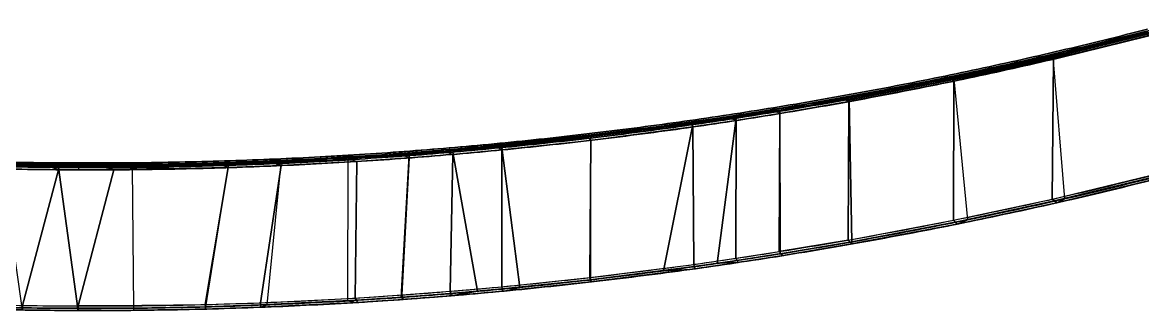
# Model space of a CAD drawing. Extents: x -208 to 220, y -49 to -19.
# Drawn here: x 1.3 to 74.6, y -49.4 to -30.5 of the extents above; entities that cross this region are included whole.
import ezdxf

# ---------------------------------------------------------------- set-up
doc = ezdxf.new("R2010")
doc.units = 0
doc.header["$MEASUREMENT"] = 0
doc.layers.add('IGES level 0', color=253, linetype='Continuous')

msp = doc.modelspace()

# ---------------------------------------------------------------- linework, layer by layer
at = {"extrusion": (-0.003144, -0.99987, 0.015831)}
for p, q in [((68.492, -32.76, -5.473), (68.079, -32.762, -5.261)), ((68.724, -32.925, -5.559), (68.492, -32.76, -5.473)), ((62.044, -34.178, -5.453), (61.684, -34.159, -5.241)), ((62.222, -34.359, -5.538), (62.044, -34.178, -5.453)), ((55.052, -35.534, -5.433), (54.246, -35.586, -5.22)), ((50.853, -36.475, -5.507), (50.514, -36.315, -5.422)), ((45.054, -37.152, -5.41), (44.661, -37.115, -5.199)), ((45.169, -37.351, -5.495), (45.054, -37.152, -5.41)), ((47.563, -36.781, -5.416), (47.137, -36.753, -5.204)), ((47.995, -36.931, -5.501), (47.563, -36.781, -5.416)), ((38.306, -38.033, -5.398), (37.643, -38.018, -5.187)), ((38.488, -38.226, -5.483), (38.306, -38.033, -5.398)), ((32.347, -38.671, -5.39), (31.456, -38.663, -5.178)), ((32.677, -38.853, -5.475), (32.347, -38.671, -5.39)), ((22.573, -39.436, -5.381), (21.568, -39.403, -5.169)), ((23.195, -39.611, -5.466), (22.573, -39.436, -5.381)), ((26.627, -39.375, -5.468), (26.195, -39.193, -5.383)), ((28.977, -38.974, -5.386), (28.015, -38.961, -5.174)), ((29.472, -39.146, -5.471), (28.977, -38.974, -5.386)), ((3.055, -39.926, -5.378), (1.633, -39.817, -5.168)), ((3.708, -40.145, -5.463), (3.055, -39.926, -5.378)), ((6.495, -39.94, -5.377), (5.007, -39.848, -5.167)), ((7.321, -40.15, -5.461), (6.495, -39.94, -5.377)), ((10.491, -39.902, -5.377), (8.931, -39.832, -5.166)), ((11.025, -40.106, -5.461), (10.491, -39.902, -5.377)), ((14.202, -39.815, -5.377), (13.038, -39.756, -5.166)), ((14.794, -40.01, -5.462), (14.202, -39.815, -5.377)), ((17.639, -39.69, -5.378), (16.491, -39.645, -5.167)), ((18.249, -39.877, -5.463), (17.639, -39.69, -5.378)), ((68.648, -42.072, -5.414), (68.943, -42.308, -5.11)), ((62.447, -43.698, -5.09), (62.205, -43.445, -5.394)), ((55.555, -45, -5.071), (55.315, -44.743, -5.375)), ((47.972, -45.935, -5.358), (48.129, -46.21, -5.054)), ((51.056, -45.757, -5.06), (50.804, -45.498, -5.365)), ((45.222, -46.331, -5.353), (45.29, -46.619, -5.048)), ((38.421, -47.193, -5.341), (38.498, -47.481, -5.037)), ((29.311, -48.09, -5.33), (29.367, -48.382, -5.025)), ((32.669, -47.793, -5.333), (32.75, -48.083, -5.029)), ((4.977, -49.346, -5.016), (4.978, -49.051, -5.321)), ((8.633, -49.335, -5.016), (8.622, -49.04, -5.32)), ((16.926, -49.134, -5.016), (16.906, -48.84, -5.321)), ((23.091, -48.534, -5.324), (23.248, -48.813, -5.02)), ((26.14, -48.333, -5.327), (26.231, -48.623, -5.022))]:
    msp.add_line(p, q, dxfattribs=at)
for points in [[(76.801, -30.706, -5.504), (76.338, -30.729, -5.291), (68.079, -32.762, -5.261), (68.492, -32.76, -5.473)], [(76.927, -30.784, -5.546), (76.801, -30.706, -5.504), (68.492, -32.76, -5.473), (68.608, -32.843, -5.516)], [(77.256, -40.156, 3.759), (69.481, -42.045, 3.787), (68.721, -32.775, 3.94), (77.051, -30.712, 3.91)], [(68.973, -32.81, -5.26), (77.292, -30.798, -5.29), (77.29, -30.657, 3.609), (69.511, -32.546, 3.637)], [(77.053, -30.862, -5.589), (76.927, -30.784, -5.546), (68.608, -32.843, -5.516), (68.724, -32.925, -5.559)], [(68.648, -42.072, -5.414), (77.191, -40.01, -5.444), (77.053, -30.862, -5.589), (68.724, -32.925, -5.559)], [(68.492, -32.76, -5.473), (68.079, -32.762, -5.261), (61.684, -34.159, -5.241), (62.044, -34.178, -5.453)], [(68.608, -32.843, -5.516), (68.492, -32.76, -5.473), (62.044, -34.178, -5.453), (62.133, -34.268, -5.495)], [(68.724, -32.925, -5.559), (68.608, -32.843, -5.516), (62.133, -34.268, -5.495), (62.222, -34.359, -5.538)], [(62.205, -43.445, -5.394), (68.648, -42.072, -5.414), (68.724, -32.925, -5.559), (62.222, -34.359, -5.538)], [(62.222, -34.359, -5.538), (62.205, -43.445, -5.394), (68.648, -42.072, -5.414), (68.724, -32.925, -5.559)], [(68.721, -32.775, 3.94), (62.219, -34.208, 3.961), (63.11, -43.422, 3.807), (69.481, -42.045, 3.787)], [(62.476, -34.199, -5.24), (68.973, -32.81, -5.26), (69.511, -32.546, 3.637), (63.139, -33.923, 3.657)], [(62.133, -34.268, -5.495), (62.044, -34.178, -5.453), (55.052, -35.534, -5.433), (55.215, -35.613, -5.476)], [(55.315, -44.743, -5.375), (62.205, -43.445, -5.394), (62.222, -34.359, -5.538), (55.347, -35.697, -5.518)], [(63.11, -43.422, 3.807), (55.552, -44.86, 3.828), (55.374, -35.542, 3.98), (62.219, -34.208, 3.961)], [(55.585, -35.502, -5.221), (62.476, -34.199, -5.24), (63.139, -33.923, 3.657), (55.582, -35.361, 3.677)], [(50.804, -45.498, -5.365), (55.315, -44.743, -5.375), (55.347, -35.697, -5.518), (50.853, -36.475, -5.507)], [(55.551, -44.86, 3.828), (50.862, -45.647, 3.839), (50.85, -36.325, 3.991), (55.374, -35.542, 3.98)], [(51.086, -36.258, -5.211), (55.585, -35.502, -5.221), (55.582, -35.361, 3.677), (50.892, -36.148, 3.689)], [(50.862, -45.647, 3.839), (46.757, -46.27, 3.848), (47.993, -36.78, 3.998), (50.85, -36.325, 3.991)], [(46.787, -36.771, 3.697), (50.892, -36.148, 3.689), (51.086, -36.258, -5.211), (48.159, -36.711, -5.204)], [(50.514, -36.315, -5.422), (50.105, -36.289, -5.211), (47.137, -36.753, -5.204), (47.563, -36.781, -5.416)], [(47.972, -45.935, -5.358), (50.804, -45.498, -5.365), (50.853, -36.475, -5.507), (47.995, -36.931, -5.501)], [(47.972, -45.935, -5.358), (50.804, -45.498, -5.365), (50.853, -36.475, -5.507), (47.995, -36.931, -5.501)], [(43.255, -46.754, 3.854), (38.496, -47.34, 3.862), (38.486, -38.076, 4.016), (45.166, -37.2, 4.004)], [(38.526, -37.842, 3.712), (43.285, -37.255, 3.704), (45.32, -37.12, -5.199), (38.528, -37.983, -5.187)], [(46.757, -46.27, 3.848), (43.255, -46.754, 3.854), (45.166, -37.2, 4.004), (47.993, -36.78, 3.998)], [(45.32, -37.12, -5.199), (48.159, -36.711, -5.204), (46.787, -36.771, 3.697), (43.285, -37.255, 3.704)], [(47.563, -36.781, -5.416), (47.137, -36.753, -5.204), (44.661, -37.115, -5.199), (45.054, -37.152, -5.41)], [(45.222, -46.331, -5.353), (47.972, -45.935, -5.358), (47.995, -36.931, -5.501), (45.169, -37.351, -5.495)], [(38.306, -38.033, -5.398), (37.643, -38.018, -5.187), (31.456, -38.663, -5.178), (32.347, -38.671, -5.39)], [(33.876, -38.337, 3.718), (38.526, -37.842, 3.712), (38.528, -37.983, -5.187), (32.779, -38.584, -5.179)], [(38.421, -47.193, -5.341), (45.222, -46.331, -5.353), (45.169, -37.351, -5.495), (38.488, -38.226, -5.483)], [(26.26, -39.124, -5.172), (29.396, -38.883, -5.175), (31.122, -38.594, 3.722), (26.124, -38.992, 3.727)], [(29.396, -38.883, -5.175), (32.779, -38.584, -5.179), (33.876, -38.337, 3.718), (31.122, -38.594, 3.722)], [(32.674, -38.703, 4.024), (29.469, -38.996, 4.028), (31.092, -48.093, 3.872), (33.846, -47.836, 3.869)], [(32.669, -47.793, -5.333), (38.421, -47.193, -5.341), (38.488, -38.226, -5.483), (32.677, -38.853, -5.475)], [(38.486, -38.076, 4.016), (32.674, -38.703, 4.024), (33.846, -47.836, 3.869), (38.496, -47.34, 3.862)], [(13.348, -39.752, -5.166), (16.955, -39.636, -5.167), (17.369, -39.478, 3.732), (13.345, -39.611, 3.733)], [(17.369, -39.478, 3.732), (22.624, -39.219, 3.729), (23.278, -39.314, -5.17), (16.955, -39.636, -5.167)], [(22.598, -48.718, 3.829), (17.339, -48.977, 3.882), (18.246, -39.727, 4.036), (22.624, -39.413, 3.732)], [(23.195, -39.611, -5.466), (22.884, -39.524, -5.423), (17.944, -39.784, -5.42), (18.249, -39.877, -5.463)], [(26.624, -39.224, 4.03), (22.624, -39.413, 3.732), (22.595, -48.718, 3.87), (26.094, -48.491, 3.876)], [(23.278, -39.314, -5.17), (26.26, -39.124, -5.172), (26.124, -38.992, 3.727), (22.624, -39.219, 3.729)], [(23.091, -48.534, -5.324), (26.14, -48.333, -5.327), (26.627, -39.375, -5.468), (23.195, -39.611, -5.466)], [(29.469, -38.996, 4.028), (26.624, -39.224, 4.03), (26.094, -48.491, 3.876), (31.092, -48.093, 3.872)], [(26.14, -48.333, -5.327), (29.311, -48.09, -5.33), (29.472, -39.146, -5.471), (26.627, -39.375, -5.468)], [(29.311, -48.09, -5.33), (32.669, -47.793, -5.333), (32.677, -38.853, -5.475), (29.472, -39.146, -5.471)], [(-1.976, -48.945, -5.325), (1.347, -49.017, -5.323), (3.708, -40.145, -5.463), (-0.006, -40.091, -5.464)], [(3.705, -39.995, 4.036), (-0.009, -39.941, 4.034), (1.299, -49.17, 3.881), (4.974, -49.206, 3.882)], [(1.332, -39.813, -5.168), (5.007, -39.848, -5.167), (5.004, -39.707, 3.732), (1.329, -39.672, 3.73)], [(1.347, -49.017, -5.323), (4.978, -49.051, -5.321), (7.321, -40.15, -5.461), (3.708, -40.145, -5.463)], [(8.544, -39.99, 4.038), (3.705, -39.995, 4.036), (4.974, -49.206, 3.882), (8.633, -49.194, 3.884)], [(7.321, -40.15, -5.461), (4.978, -49.051, -5.321), (13.298, -48.956, -5.32), (14.794, -40.01, -5.462)], [(5.007, -39.848, -5.167), (8.663, -39.836, -5.166), (8.663, -39.695, 3.733), (5.004, -39.707, 3.732)], [(10.758, -40.004, -5.419), (10.491, -39.902, -5.377), (6.495, -39.94, -5.377), (6.908, -40.045, -5.419)], [(13.316, -49.11, 3.884), (8.633, -49.194, 3.883), (8.544, -39.99, 4.038), (14.791, -39.86, 4.037)], [(8.663, -39.695, 3.733), (13.345, -39.611, 3.733), (13.348, -39.752, -5.166), (8.663, -39.836, -5.166)], [(13.298, -48.956, -5.32), (16.906, -48.84, -5.321), (18.249, -39.877, -5.463), (14.794, -40.01, -5.462)], [(18.246, -39.727, 4.036), (14.791, -39.86, 4.037), (13.316, -49.11, 3.883), (17.339, -48.977, 3.882)], [(16.906, -48.84, -5.321), (23.091, -48.534, -5.324), (23.195, -39.611, -5.466), (18.249, -39.877, -5.463)], [(68.796, -42.19, -5.262), (68.648, -42.072, -5.414), (77.191, -40.01, -5.444), (77.227, -40.153, -5.292)], [(68.943, -42.308, -5.11), (68.796, -42.19, -5.262), (77.227, -40.153, -5.292), (77.264, -40.296, -5.139)], [(68.943, -42.308, -5.11), (77.262, -40.296, -5.139), (77.26, -40.155, 3.759), (69.481, -42.045, 3.787)], [(62.326, -43.571, -5.242), (62.205, -43.445, -5.394), (68.648, -42.072, -5.414), (68.796, -42.19, -5.262)], [(62.447, -43.698, -5.09), (62.326, -43.571, -5.242), (68.796, -42.19, -5.262), (68.943, -42.308, -5.11)], [(62.447, -43.698, -5.09), (68.943, -42.308, -5.11), (69.481, -42.045, 3.787), (63.11, -43.422, 3.807)], [(55.435, -44.872, -5.223), (55.315, -44.743, -5.375), (62.205, -43.445, -5.394), (62.326, -43.571, -5.242)], [(55.555, -45, -5.071), (55.435, -44.872, -5.223), (62.326, -43.571, -5.242), (62.447, -43.698, -5.09)], [(55.555, -45, -5.071), (62.447, -43.698, -5.09), (63.11, -43.422, 3.807), (55.552, -44.86, 3.828)], [(55.435, -44.872, -5.223), (55.315, -44.743, -5.375), (50.804, -45.498, -5.365), (50.93, -45.628, -5.212)], [(51.056, -45.757, -5.06), (55.555, -45, -5.071), (55.552, -44.86, 3.828), (50.862, -45.647, 3.839)], [(51.056, -45.757, -5.06), (50.93, -45.628, -5.212), (55.435, -44.872, -5.223), (55.555, -45, -5.071)], [(45.256, -46.475, -5.201), (45.222, -46.331, -5.353), (47.972, -45.935, -5.358), (48.05, -46.072, -5.206)], [(45.29, -46.619, -5.048), (45.256, -46.475, -5.201), (48.05, -46.072, -5.206), (48.129, -46.21, -5.054)], [(46.757, -46.27, 3.848), (50.862, -45.647, 3.839), (51.056, -45.757, -5.06), (48.129, -46.21, -5.054)], [(48.05, -46.072, -5.206), (47.972, -45.935, -5.358), (50.804, -45.498, -5.365), (50.93, -45.628, -5.212)], [(48.129, -46.21, -5.054), (48.05, -46.072, -5.206), (50.93, -45.628, -5.212), (51.056, -45.757, -5.06)], [(38.46, -47.337, -5.189), (38.421, -47.193, -5.341), (45.222, -46.331, -5.353), (45.256, -46.475, -5.201)], [(38.501, -47.481, -5.037), (38.46, -47.337, -5.189), (45.256, -46.475, -5.201), (45.29, -46.619, -5.048)], [(38.496, -47.34, 3.862), (43.255, -46.754, 3.854), (45.29, -46.619, -5.048), (38.498, -47.481, -5.037)], [(45.29, -46.619, -5.048), (48.129, -46.21, -5.054), (46.757, -46.27, 3.848), (43.255, -46.754, 3.854)], [(32.71, -47.94, -5.179), (32.669, -47.793, -5.333), (38.421, -47.193, -5.341), (38.46, -47.337, -5.189)], [(32.75, -48.083, -5.029), (32.71, -47.94, -5.179), (38.46, -47.337, -5.189), (38.498, -47.481, -5.037)], [(33.846, -47.836, 3.869), (38.496, -47.34, 3.862), (38.498, -47.481, -5.037), (32.75, -48.083, -5.029)], [(26.231, -48.623, -5.022), (29.367, -48.382, -5.025), (31.092, -48.093, 3.872), (26.094, -48.491, 3.877)], [(29.311, -48.09, -5.33), (29.339, -48.236, -5.177), (26.185, -48.478, -5.174), (26.14, -48.333, -5.327)], [(26.231, -48.623, -5.022), (26.185, -48.478, -5.174), (29.339, -48.236, -5.177), (29.367, -48.382, -5.025)], [(29.339, -48.237, -5.176), (29.311, -48.09, -5.33), (32.669, -47.793, -5.333), (32.709, -47.938, -5.181)], [(29.367, -48.382, -5.025), (29.339, -48.236, -5.177), (32.709, -47.938, -5.181), (32.75, -48.083, -5.029)], [(29.367, -48.382, -5.025), (32.75, -48.083, -5.029), (33.846, -47.836, 3.869), (31.092, -48.093, 3.872)], [(-1.979, -49.092, -5.173), (-1.976, -48.945, -5.325), (1.347, -49.017, -5.323), (1.345, -49.164, -5.17)], [(1.345, -49.164, -5.17), (1.347, -49.017, -5.323), (4.978, -49.051, -5.321), (4.976, -49.199, -5.169)], [(4.978, -49.051, -5.321), (4.976, -49.199, -5.169), (8.632, -49.187, -5.168), (8.622, -49.04, -5.32)], [(8.632, -49.187, -5.168), (8.622, -49.039, -5.32), (13.298, -48.956, -5.32), (13.308, -49.104, -5.168)], [(13.308, -49.104, -5.168), (13.298, -48.956, -5.32), (16.906, -48.84, -5.321), (16.916, -48.987, -5.169)], [(13.318, -49.251, -5.016), (13.308, -49.104, -5.168), (16.916, -48.987, -5.169), (16.926, -49.134, -5.016)], [(13.318, -49.251, -5.016), (16.926, -49.134, -5.016), (17.339, -48.977, 3.882), (13.316, -49.11, 3.883)], [(16.916, -48.987, -5.169), (16.906, -48.84, -5.321), (23.091, -48.534, -5.324), (23.17, -48.673, -5.172)], [(16.926, -49.134, -5.016), (16.921, -48.987, -5.169), (23.17, -48.673, -5.172), (23.248, -48.813, -5.02)], [(17.339, -48.977, 3.882), (22.595, -48.718, 3.88), (23.248, -48.813, -5.02), (16.926, -49.134, -5.016)], [(23.248, -48.813, -5.02), (26.231, -48.623, -5.022), (26.094, -48.491, 3.877), (22.595, -48.718, 3.88)], [(23.17, -48.673, -5.172), (23.091, -48.534, -5.324), (26.14, -48.333, -5.327), (26.185, -48.478, -5.174)], [(23.248, -48.813, -5.02), (23.17, -48.673, -5.172), (26.185, -48.478, -5.174), (26.231, -48.623, -5.022)], [(1.345, -49.164, -5.17), (1.342, -49.312, -5.018), (-2.025, -49.239, -5.02), (-1.977, -49.092, -5.173)], [(1.302, -49.311, -5.018), (4.977, -49.346, -5.016), (4.974, -49.206, 3.882), (1.299, -49.17, 3.881)], [(1.344, -49.312, -5.018), (1.345, -49.164, -5.17), (4.977, -49.199, -5.169), (4.978, -49.346, -5.016)], [(4.977, -49.346, -5.016), (8.633, -49.335, -5.016), (8.633, -49.194, 3.883), (4.974, -49.206, 3.882)], [(4.976, -49.199, -5.169), (4.978, -49.346, -5.016), (8.633, -49.335, -5.016), (8.631, -49.187, -5.168)], [(13.308, -49.104, -5.168), (13.318, -49.251, -5.016), (8.633, -49.335, -5.015), (8.631, -49.187, -5.168)], [(8.633, -49.194, 3.883), (13.316, -49.11, 3.883), (13.318, -49.251, -5.016), (8.633, -49.335, -5.016)]]:
    msp.add_3dface(points)
at = {"layer": 'IGES level 0', "color": 253, "extrusion": (0.000282007, -0.015832, -0.999875)}
for points, weights in [([(-64.846, -30.6, 3.78), (-42.019, -36.637, 3.882), (-18.608, -39.717, 3.938), (5.004, -39.791, 3.945)], [0.816490653338, 0.812057948424, 0.812057948424, 0.816490653338]), ([(74.913, -31.187, -5.496), (28.805, -43.07, -5.321), (-18.811, -42.921, -5.337), (-64.844, -30.748, -5.543)], [0.816490653338, 0.798832028773, 0.798832028773, 0.816490653338]), ([(-64.824, -30.519, 3.567), (-42.004, -36.553, 3.669), (-18.6, -39.633, 3.724), (5.004, -39.707, 3.732)], [1, 0.994571027976, 0.994571027976, 1]), ([(5.004, -39.707, 3.732), (-18.6, -39.633, 3.724), (-42.004, -36.553, 3.669), (-64.824, -30.519, 3.567)], [1, 0.994571027976, 0.994571027976, 1]), ([(-64.821, -30.66, -5.332), (-18.803, -42.829, -5.126), (28.797, -42.978, -5.111), (74.891, -31.098, -5.286)], [1, 0.978372533117, 0.978372533117, 1]), ([(5.003, -40.002, 4.037), (-18.627, -39.928, 4.029), (-42.056, -36.845, 3.973), (-64.901, -30.804, 3.871)], [1, 0.994571027976, 0.994571027976, 1]), ([(-64.901, -30.804, 3.871), (-42.056, -36.845, 3.973), (-18.627, -39.928, 4.029), (5.003, -40.002, 4.037)], [1, 0.994571027976, 0.994571027976, 1]), ([(74.966, -31.393, -5.581), (28.822, -43.286, -5.406), (-18.83, -43.137, -5.422), (-64.898, -30.954, -5.627)], [1, 0.978372533117, 0.978372533117, 1]), ([(-64.898, -30.954, -5.627), (-18.83, -43.137, -5.422), (28.822, -43.286, -5.406), (74.966, -31.393, -5.581)], [1, 0.978372533117, 0.978372533117, 1]), ([(5.003, -40.002, 4.037), (28.634, -40.076, 4.045), (52.081, -37.141, 4.005), (74.964, -31.243, 3.918)], [1, 0.994571027976, 0.994571027976, 1]), ([(74.964, -31.243, 3.918), (52.081, -37.141, 4.005), (28.634, -40.076, 4.045), (5.003, -40.002, 4.037)], [1, 0.994571027976, 0.994571027976, 1]), ([(74.889, -30.957, 3.613), (52.031, -36.848, 3.7), (28.609, -39.781, 3.74), (5.004, -39.707, 3.732)], [1, 0.994571027976, 0.994571027976, 1]), ([(5.004, -39.707, 3.732), (28.609, -39.781, 3.74), (52.031, -36.848, 3.7), (74.889, -30.957, 3.613)], [1, 0.994571027976, 0.994571027976, 1]), ([(5.004, -39.791, 3.945), (28.616, -39.865, 3.953), (52.046, -36.932, 3.913), (74.911, -31.039, 3.827)], [0.816490653338, 0.812057948424, 0.812057948424, 0.816490653338]), ([(4.974, -49.206, 3.882), (-19.441, -49.129, 3.874), (-43.648, -45.944, 3.817), (-67.253, -39.702, 3.712)], [1, 0.994571027976, 0.994571027976, 1]), ([(-67.253, -39.702, 3.712), (-43.648, -45.944, 3.817), (-19.441, -49.129, 3.874), (4.974, -49.206, 3.882)], [1, 0.994571027976, 0.994571027976, 1]), ([(77.262, -40.296, -5.139), (29.585, -52.584, -4.958), (-19.651, -52.43, -4.975), (-67.25, -39.843, -5.187)], [1, 0.978372533117, 0.978372533117, 1]), ([(-67.25, -39.843, -5.187), (-19.651, -52.43, -4.975), (29.585, -52.584, -4.958), (77.262, -40.296, -5.139)], [1, 0.978372533117, 0.978372533117, 1]), ([(-67.173, -39.557, -5.492), (-19.624, -52.131, -5.279), (29.56, -52.286, -5.263), (77.188, -40.011, -5.444)], [1, 0.978372533117, 0.978372533117, 1]), ([(4.974, -49.206, 3.882), (29.39, -49.282, 3.89), (53.617, -46.249, 3.849), (77.26, -40.155, 3.759)], [1, 0.994571027976, 0.994571027976, 1]), ([(77.26, -40.155, 3.759), (53.617, -46.249, 3.849), (29.39, -49.282, 3.89), (4.974, -49.206, 3.882)], [1, 0.994571027976, 0.994571027976, 1])]:
    msp.add_rational_spline(points, weights, degree=3, dxfattribs=at)
at = {"layer": 'IGES level 0', "color": 253, "extrusion": (0.992252, 0.12423, -0.001687)}
msp.add_rational_spline([(40.226, -37.566, 3.708), (40.226, -37.563, 3.884), (40.242, -37.684, 4.01), (40.263, -37.859, 4.013)], [0.952683374718, 0.766660374631, 0.766660374631, 0.952683374718], degree=3, dxfattribs=at)
at = {"layer": 'IGES level 0', "color": 253, "extrusion": (0.999995, -0.003139, 0.000331739)}
for points, weights in [([(5.004, -39.707, 3.732), (5.004, -39.704, 3.908), (5.004, -39.826, 4.034), (5.003, -40.002, 4.037)], [1, 0.804737854124, 0.804737854124, 1]), ([(5.003, -40.002, 4.037), (5.004, -39.826, 4.034), (5.004, -39.704, 3.908), (5.004, -39.707, 3.732)], [1, 0.804737854124, 0.804737854124, 1]), ([(4.978, -49.051, -5.321), (4.977, -49.227, -5.318), (4.977, -49.349, -5.192), (4.977, -49.346, -5.016)], [0.941062028183, 0.757308237158, 0.757308237158, 0.941062028183])]:
    msp.add_rational_spline(points, weights, degree=3, dxfattribs=at)
at = {"layer": 'IGES level 0', "color": 253, "extrusion": (-0.999841, -0.01781, 0)}
for points in [[(5.007, -39.848, -5.167), (5.006, -39.777, -0.717), (5.004, -39.707, 3.732)], [(4.977, -49.346, -5.016), (4.976, -49.276, -0.567), (4.974, -49.206, 3.882)]]:
    msp.add_open_spline(points, degree=2, dxfattribs=at)
at = {"layer": 'IGES level 0', "color": 253, "extrusion": (-0.999995, 0.003139, -0.000331739)}
msp.add_rational_spline([(5.007, -39.848, -5.167), (5.007, -39.85, -5.343), (5.006, -39.977, -5.465), (5.006, -40.152, -5.462)], [0.941062028183, 0.757308237158, 0.757308237158, 0.941062028183], degree=3, dxfattribs=at)

doc.saveas('drawing.dxf')
